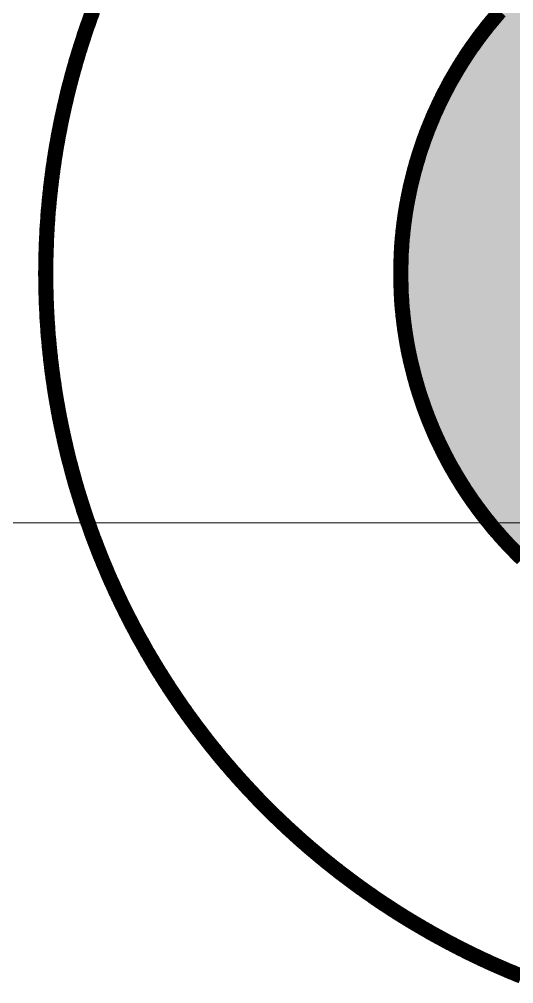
# Model space of a CAD drawing. Header units: millimetres. Extents: x 37412591 to 74834139, y 4258245 to 8527567.
# Drawn here: x 37413539.11 to 37413544.99, y 4261494.51 to 4261506 of the extents above; entities that cross this region are included whole.
import ezdxf

# ---------------------------------------------------------------- set-up
doc = ezdxf.new("R2010")
doc.units = ezdxf.units.MM
doc.layers.add('TREE_LAYER', color=7, linetype='Continuous')

# ---------------------------------------------------------------- blocks, each defined once
blk = doc.blocks.new('SUB_BLK_19')
at = {"color": 0, "const_width": 0.01}
for points in [[(-0.4673, 0.1716), (-0.4677, 0.1704), (-0.4681, 0.1692), (-0.4686, 0.1681), (-0.469, 0.1669), (-0.4694, 0.1657), (-0.4698, 0.1645), (-0.4702, 0.1633), (-0.4707, 0.1622), (-0.4711, 0.161), (-0.4715, 0.1598), (-0.4719, 0.1586), (-0.4723, 0.1574), (-0.4727, 0.1563), (-0.4731, 0.1551), (-0.4734, 0.1539), (-0.4738, 0.1527), (-0.4742, 0.1515), (-0.4746, 0.1503), (-0.475, 0.1491), (-0.4754, 0.1479), (-0.4757, 0.1467), (-0.4761, 0.1456), (-0.4765, 0.1444), (-0.4768, 0.1432), (-0.4772, 0.142), (-0.4775, 0.1408), (-0.4779, 0.1396), (-0.4783, 0.1384), (-0.4786, 0.1372), (-0.4789, 0.136), (-0.4793, 0.1348), (-0.4796, 0.1336), (-0.48, 0.1324), (-0.4803, 0.1312), (-0.4806, 0.13), (-0.481, 0.1288), (-0.4813, 0.1275), (-0.4816, 0.1263), (-0.4819, 0.1251), (-0.4822, 0.1239), (-0.4826, 0.1227), (-0.4829, 0.1215), (-0.4832, 0.1203), (-0.4835, 0.1191), (-0.4838, 0.1179), (-0.4841, 0.1167), (-0.4844, 0.1154), (-0.4847, 0.1142), (-0.4849, 0.113), (-0.4852, 0.1118), (-0.4855, 0.1106), (-0.4858, 0.1094), (-0.4861, 0.1081), (-0.4863, 0.1069), (-0.4866, 0.1057), (-0.4869, 0.1045), (-0.4871, 0.1033), (-0.4874, 0.102), (-0.4877, 0.1008), (-0.4879, 0.0996), (-0.4882, 0.0984), (-0.4884, 0.0972), (-0.4887, 0.0959), (-0.4889, 0.0947), (-0.4891, 0.0935), (-0.4894, 0.0923), (-0.4896, 0.091), (-0.4899, 0.0898), (-0.4901, 0.0886), (-0.4903, 0.0873), (-0.4905, 0.0861), (-0.4907, 0.0849), (-0.491, 0.0837), (-0.4912, 0.0824), (-0.4914, 0.0812), (-0.4916, 0.08), (-0.4918, 0.0787), (-0.492, 0.0775), (-0.4922, 0.0763), (-0.4924, 0.075), (-0.4926, 0.0738), (-0.4928, 0.0726), (-0.4929, 0.0713), (-0.4931, 0.0701), (-0.4933, 0.0689), (-0.4935, 0.0676), (-0.4937, 0.0664), (-0.4938, 0.0651), (-0.494, 0.0639), (-0.4941, 0.0627), (-0.4943, 0.0614), (-0.4945, 0.0602), (-0.4946, 0.059), (-0.4948, 0.0577), (-0.4949, 0.0565), (-0.4951, 0.0552), (-0.4952, 0.054), (-0.4953, 0.0527), (-0.4955, 0.0515), (-0.4956, 0.0503), (-0.4957, 0.049), (-0.4959, 0.0478), (-0.496, 0.0465), (-0.4961, 0.0453), (-0.4962, 0.0441), (-0.4963, 0.0428), (-0.4964, 0.0416), (-0.4966, 0.0403), (-0.4967, 0.0391), (-0.4968, 0.0378), (-0.4969, 0.0366), (-0.497, 0.0353), (-0.497, 0.0341), (-0.4971, 0.0328), (-0.4972, 0.0316), (-0.4973, 0.0304), (-0.4974, 0.0291), (-0.4975, 0.0279), (-0.4975, 0.0266), (-0.4976, 0.0254), (-0.4977, 0.0241), (-0.4977, 0.0229), (-0.4978, 0.0216), (-0.4979, 0.0204), (-0.4979, 0.0191), (-0.498, 0.0179), (-0.498, 0.0166), (-0.498, 0.0154), (-0.4981, 0.0141), (-0.4981, 0.0129), (-0.4982, 0.0116), (-0.4982, 0.0104), (-0.4982, 0.0091), (-0.4983, 0.0079), (-0.4983, 0.0066), (-0.4983, 0.0054), (-0.4983, 0.0041), (-0.4983, 0.0029), (-0.4983, 0.0017), (-0.4983, 0.0004), (-0.4984, -0.0007), (-0.4984, -0.002), (-0.4984, -0.0032), (-0.4983, -0.0045), (-0.4983, -0.0057), (-0.4983, -0.007), (-0.4983, -0.0082), (-0.4983, -0.0095), (-0.4983, -0.0107), (-0.4983, -0.012), (-0.4982, -0.0132), (-0.4982, -0.0145), (-0.4982, -0.0157), (-0.4981, -0.017), (-0.4981, -0.0182), (-0.4981, -0.0195), (-0.498, -0.0207), (-0.498, -0.022), (-0.4979, -0.0232), (-0.4979, -0.0245), (-0.4978, -0.0257), (-0.4977, -0.027), (-0.4977, -0.0282), (-0.4976, -0.0295), (-0.4975, -0.0307), (-0.4975, -0.032), (-0.4974, -0.0332), (-0.4973, -0.0344), (-0.4972, -0.0357), (-0.4971, -0.0369), (-0.497, -0.0382), (-0.497, -0.0394), (-0.4969, -0.0407), (-0.4968, -0.0419), (-0.4967, -0.0432), (-0.4966, -0.0444), (-0.4964, -0.0457), (-0.4963, -0.0469), (-0.4962, -0.0481), (-0.4961, -0.0494), (-0.496, -0.0506), (-0.4959, -0.0519), (-0.4957, -0.0531), (-0.4956, -0.0544), (-0.4955, -0.0556), (-0.4953, -0.0568), (-0.4952, -0.0581), (-0.4951, -0.0593), (-0.4949, -0.0606), (-0.4948, -0.0618), (-0.4946, -0.063), (-0.4945, -0.0643), (-0.4943, -0.0655), (-0.4942, -0.0668), (-0.494, -0.068), (-0.4938, -0.0692), (-0.4937, -0.0705), (-0.4935, -0.0717), (-0.4933, -0.0729), (-0.4931, -0.0742), (-0.4929, -0.0754), (-0.4928, -0.0767), (-0.4926, -0.0779), (-0.4924, -0.0791), (-0.4922, -0.0804), (-0.492, -0.0816), (-0.4918, -0.0828), (-0.4916, -0.0841), (-0.4914, -0.0853), (-0.4912, -0.0865), (-0.491, -0.0877), (-0.4907, -0.089), (-0.4905, -0.0902), (-0.4903, -0.0914), (-0.4901, -0.0927), (-0.4899, -0.0939), (-0.4896, -0.0951), (-0.4894, -0.0963), (-0.4892, -0.0976), (-0.4889, -0.0988), (-0.4887, -0.1), (-0.4884, -0.1012), (-0.4882, -0.1025), (-0.4879, -0.1037), (-0.4877, -0.1049), (-0.4874, -0.1061), (-0.4871, -0.1074), (-0.4869, -0.1086), (-0.4866, -0.1098), (-0.4863, -0.111), (-0.4861, -0.1122), (-0.4858, -0.1135), (-0.4855, -0.1147), (-0.4852, -0.1159), (-0.485, -0.1171), (-0.4847, -0.1183), (-0.4844, -0.1195), (-0.4841, -0.1208), (-0.4838, -0.122), (-0.4835, -0.1232), (-0.4832, -0.1244), (-0.4829, -0.1256), (-0.4826, -0.1268), (-0.4822, -0.128), (-0.4819, -0.1292), (-0.4816, -0.1304), (-0.4813, -0.1316), (-0.481, -0.1328), (-0.4806, -0.1341), (-0.4803, -0.1353), (-0.48, -0.1365), (-0.4796, -0.1377), (-0.4793, -0.1389), (-0.479, -0.1401), (-0.4786, -0.1413), (-0.4783, -0.1425), (-0.4779, -0.1437), (-0.4776, -0.1449), (-0.4772, -0.1461), (-0.4768, -0.1473), (-0.4765, -0.1484), (-0.4761, -0.1496), (-0.4757, -0.1508), (-0.4754, -0.152), (-0.475, -0.1532), (-0.4746, -0.1544), (-0.4742, -0.1556), (-0.4738, -0.1568), (-0.4735, -0.158), (-0.4731, -0.1592), (-0.4727, -0.1603), (-0.4723, -0.1615), (-0.4719, -0.1627), (-0.4715, -0.1639), (-0.4711, -0.1651), (-0.4707, -0.1663), (-0.4702, -0.1674), (-0.4698, -0.1686), (-0.4694, -0.1698), (-0.469, -0.171), (-0.4686, -0.1721), (-0.4682, -0.1733), (-0.4677, -0.1745), (-0.4673, -0.1757), (-0.4669, -0.1768), (-0.4664, -0.178), (-0.466, -0.1792), (-0.4655, -0.1803), (-0.4651, -0.1815), (-0.4646, -0.1827), (-0.4642, -0.1838), (-0.4637, -0.185), (-0.4633, -0.1862), (-0.4628, -0.1873), (-0.4624, -0.1885), (-0.4619, -0.1896), (-0.4614, -0.1908), (-0.4609, -0.192), (-0.4605, -0.1931), (-0.46, -0.1943), (-0.4595, -0.1954), (-0.459, -0.1966), (-0.4585, -0.1977), (-0.458, -0.1989), (-0.4576, -0.2), (-0.4571, -0.2012), (-0.4566, -0.2023), (-0.4561, -0.2034), (-0.4556, -0.2046), (-0.4551, -0.2057), (-0.4545, -0.2069), (-0.454, -0.208), (-0.4535, -0.2092), (-0.453, -0.2103), (-0.4525, -0.2114), (-0.452, -0.2126), (-0.4514, -0.2137), (-0.4509, -0.2148), (-0.4504, -0.216), (-0.4498, -0.2171), (-0.4493, -0.2182), (-0.4488, -0.2193), (-0.4482, -0.2205), (-0.4477, -0.2216), (-0.4471, -0.2227), (-0.4466, -0.2238), (-0.446, -0.2249), (-0.4455, -0.2261), (-0.4449, -0.2272), (-0.4443, -0.2283), (-0.4438, -0.2294), (-0.4432, -0.2305), (-0.4426, -0.2316), (-0.4421, -0.2327), (-0.4415, -0.2338), (-0.4409, -0.235), (-0.4403, -0.2361), (-0.4397, -0.2372), (-0.4391, -0.2383), (-0.4385, -0.2394), (-0.438, -0.2405), (-0.4374, -0.2416), (-0.4368, -0.2427), (-0.4362, -0.2437), (-0.4356, -0.2448), (-0.4349, -0.2459), (-0.4343, -0.247), (-0.4337, -0.2481), (-0.4331, -0.2492), (-0.4325, -0.2503), (-0.4319, -0.2514), (-0.4313, -0.2525), (-0.4306, -0.2535), (-0.43, -0.2546), (-0.4294, -0.2557), (-0.4287, -0.2568), (-0.4281, -0.2578), (-0.4275, -0.2589), (-0.4268, -0.26), (-0.4262, -0.2611), (-0.4255, -0.2621), (-0.4249, -0.2632), (-0.4242, -0.2643), (-0.4236, -0.2653), (-0.4229, -0.2664), (-0.4222, -0.2674), (-0.4216, -0.2685), (-0.4209, -0.2696), (-0.4202, -0.2706), (-0.4196, -0.2717), (-0.4189, -0.2727), (-0.4182, -0.2738), (-0.4175, -0.2748), (-0.4169, -0.2759), (-0.4162, -0.2769), (-0.4155, -0.2779), (-0.4148, -0.279), (-0.4141, -0.28), (-0.4134, -0.2811), (-0.4127, -0.2821), (-0.412, -0.2831), (-0.4113, -0.2842), (-0.4106, -0.2852), (-0.4099, -0.2862), (-0.4092, -0.2873), (-0.4085, -0.2883), (-0.4078, -0.2893), (-0.4071, -0.2903), (-0.4063, -0.2913), (-0.4056, -0.2924), (-0.4049, -0.2934), (-0.4042, -0.2944), (-0.4034, -0.2954), (-0.4027, -0.2964), (-0.402, -0.2974), (-0.4012, -0.2984), (-0.4005, -0.2994), (-0.3997, -0.3005), (-0.399, -0.3015), (-0.3982, -0.3025), (-0.3975, -0.3035), (-0.3967, -0.3044), (-0.396, -0.3054), (-0.3952, -0.3064), (-0.3945, -0.3074), (-0.3937, -0.3084), (-0.3929, -0.3094), (-0.3922, -0.3104), (-0.3914, -0.3114), (-0.3906, -0.3124), (-0.3899, -0.3133), (-0.3891, -0.3143), (-0.3883, -0.3153), (-0.3875, -0.3163), (-0.3867, -0.3172), (-0.3859, -0.3182), (-0.3852, -0.3192), (-0.3844, -0.3201), (-0.3836, -0.3211), (-0.3828, -0.3221), (-0.382, -0.323), (-0.3812, -0.324), (-0.3804, -0.3249), (-0.3796, -0.3259), (-0.3788, -0.3268), (-0.3779, -0.3278), (-0.3771, -0.3287), (-0.3763, -0.3297), (-0.3755, -0.3306), (-0.3747, -0.3316), (-0.3739, -0.3325), (-0.373, -0.3334), (-0.3722, -0.3344), (-0.3714, -0.3353), (-0.3705, -0.3362), (-0.3697, -0.3372), (-0.3689, -0.3381), (-0.368, -0.339), (-0.3672, -0.3399), (-0.3663, -0.3409), (-0.3655, -0.3418), (-0.3646, -0.3427), (-0.3638, -0.3436), (-0.3629, -0.3445), (-0.3621, -0.3454), (-0.3612, -0.3463), (-0.3604, -0.3473), (-0.3595, -0.3482), (-0.3586, -0.3491), (-0.3578, -0.35), (-0.3569, -0.3509), (-0.356, -0.3518), (-0.3552, -0.3526), (-0.3543, -0.3535), (-0.3534, -0.3544), (-0.3525, -0.3553), (-0.3517, -0.3562), (-0.3508, -0.3571), (-0.3499, -0.358), (-0.349, -0.3588), (-0.3481, -0.3597), (-0.3472, -0.3606), (-0.3463, -0.3615), (-0.3454, -0.3623), (-0.3445, -0.3632), (-0.3436, -0.3641), (-0.3427, -0.3649), (-0.3418, -0.3658), (-0.3409, -0.3666), (-0.34, -0.3675), (-0.3391, -0.3683), (-0.3382, -0.3692), (-0.3372, -0.37), (-0.3363, -0.3709), (-0.3354, -0.3717), (-0.3345, -0.3726), (-0.3336, -0.3734), (-0.3326, -0.3742), (-0.3317, -0.3751), (-0.3308, -0.3759), (-0.3298, -0.3767), (-0.3289, -0.3776), (-0.328, -0.3784), (-0.327, -0.3792), (-0.3261, -0.38), (-0.3251, -0.3809), (-0.3242, -0.3817), (-0.3232, -0.3825), (-0.3223, -0.3833), (-0.3213, -0.3841), (-0.3204, -0.3849), (-0.3194, -0.3857), (-0.3185, -0.3865), (-0.3175, -0.3873), (-0.3166, -0.3881), (-0.3156, -0.3889), (-0.3146, -0.3897), (-0.3137, -0.3905), (-0.3127, -0.3913), (-0.3117, -0.3921), (-0.3107, -0.3928), (-0.3098, -0.3936), (-0.3088, -0.3944), (-0.3078, -0.3952), (-0.3068, -0.396), (-0.3058, -0.3967), (-0.3049, -0.3975), (-0.3039, -0.3983), (-0.3029, -0.399), (-0.3019, -0.3998), (-0.3009, -0.4005), (-0.2999, -0.4013), (-0.2989, -0.402), (-0.2979, -0.4028), (-0.2969, -0.4035), (-0.2959, -0.4043), (-0.2949, -0.405), (-0.2939, -0.4058), (-0.2929, -0.4065), (-0.2919, -0.4072), (-0.2909, -0.408), (-0.2899, -0.4087), (-0.2888, -0.4094), (-0.2878, -0.4102), (-0.2868, -0.4109), (-0.2858, -0.4116), (-0.2848, -0.4123), (-0.2837, -0.413), (-0.2827, -0.4137), (-0.2817, -0.4145), (-0.2807, -0.4152), (-0.2796, -0.4159), (-0.2786, -0.4166), (-0.2776, -0.4173), (-0.2765, -0.418), (-0.2755, -0.4187), (-0.2744, -0.4194), (-0.2734, -0.42), (-0.2724, -0.4207), (-0.2713, -0.4214), (-0.2703, -0.4221), (-0.2692, -0.4228), (-0.2682, -0.4235), (-0.2671, -0.4241), (-0.2661, -0.4248), (-0.265, -0.4255), (-0.264, -0.4261), (-0.2629, -0.4268), (-0.2618, -0.4275), (-0.2608, -0.4281), (-0.2597, -0.4288), (-0.2586, -0.4294), (-0.2576, -0.4301), (-0.2565, -0.4307), (-0.2554, -0.4314), (-0.2544, -0.432), (-0.2533, -0.4326), (-0.2522, -0.4333), (-0.2511, -0.4339), (-0.2501, -0.4345), (-0.249, -0.4352), (-0.2479, -0.4358), (-0.2468, -0.4364), (-0.2457, -0.437), (-0.2447, -0.4377), (-0.2436, -0.4383), (-0.2425, -0.4389), (-0.2414, -0.4395), (-0.2403, -0.4401), (-0.2392, -0.4407), (-0.2381, -0.4413), (-0.237, -0.4419), (-0.2359, -0.4425), (-0.2348, -0.4431), (-0.2337, -0.4437), (-0.2326, -0.4443), (-0.2315, -0.4449), (-0.2304, -0.4454), (-0.2293, -0.446), (-0.2282, -0.4466), (-0.2271, -0.4472), (-0.226, -0.4477), (-0.2249, -0.4483), (-0.2238, -0.4489), (-0.2226, -0.4494), (-0.2215, -0.45), (-0.2204, -0.4506), (-0.2193, -0.4511), (-0.2182, -0.4517), (-0.217, -0.4522), (-0.2159, -0.4528), (-0.2148, -0.4533), (-0.2137, -0.4538), (-0.2125, -0.4544), (-0.2114, -0.4549), (-0.2103, -0.4555), (-0.2091, -0.456), (-0.208, -0.4565), (-0.2069, -0.457), (-0.2057, -0.4576), (-0.2046, -0.4581), (-0.2035, -0.4586), (-0.2023, -0.4591), (-0.2012, -0.4596), (-0.2001, -0.4601), (-0.1989, -0.4606), (-0.1978, -0.4611), (-0.1966, -0.4616), (-0.1955, -0.4621), (-0.1943, -0.4626), (-0.1932, -0.4631), (-0.192, -0.4636), (-0.1909, -0.4641), (-0.1897, -0.4645), (-0.1886, -0.465), (-0.1874, -0.4655), (-0.1863, -0.466), (-0.1851, -0.4664), (-0.1839, -0.4669)], [(-0.1981, 0.1714), (-0.1989, 0.1705), (-0.1997, 0.1695), (-0.2005, 0.1686), (-0.2013, 0.1676), (-0.2021, 0.1667), (-0.2029, 0.1657), (-0.2037, 0.1648), (-0.2045, 0.1638), (-0.2053, 0.1628), (-0.2061, 0.1619), (-0.2069, 0.1609), (-0.2076, 0.1599), (-0.2084, 0.1589), (-0.2092, 0.1579), (-0.2099, 0.157), (-0.2107, 0.156), (-0.2114, 0.155), (-0.2122, 0.154), (-0.2129, 0.153), (-0.2137, 0.1519), (-0.2144, 0.1509), (-0.2151, 0.1499), (-0.2158, 0.1489), (-0.2166, 0.1479), (-0.2173, 0.1469), (-0.218, 0.1458), (-0.2187, 0.1448), (-0.2194, 0.1438), (-0.2201, 0.1427), (-0.2208, 0.1417), (-0.2214, 0.1406), (-0.2221, 0.1396), (-0.2228, 0.1385), (-0.2235, 0.1375), (-0.2241, 0.1364), (-0.2248, 0.1354), (-0.2254, 0.1343), (-0.2261, 0.1332), (-0.2267, 0.1322), (-0.2273, 0.1311), (-0.228, 0.13), (-0.2286, 0.1289), (-0.2292, 0.1279), (-0.2298, 0.1268), (-0.2305, 0.1257), (-0.2311, 0.1246), (-0.2317, 0.1235), (-0.2323, 0.1224), (-0.2328, 0.1213), (-0.2334, 0.1202), (-0.234, 0.1191), (-0.2346, 0.118), (-0.2352, 0.1169), (-0.2357, 0.1158), (-0.2363, 0.1147), (-0.2368, 0.1135), (-0.2374, 0.1124), (-0.2379, 0.1113), (-0.2385, 0.1102), (-0.239, 0.109), (-0.2395, 0.1079), (-0.24, 0.1068), (-0.2405, 0.1056), (-0.2411, 0.1045), (-0.2416, 0.1034), (-0.2421, 0.1022), (-0.2426, 0.1011), (-0.243, 0.0999), (-0.2435, 0.0988), (-0.244, 0.0976), (-0.2445, 0.0965), (-0.2449, 0.0953), (-0.2454, 0.0942), (-0.2459, 0.093), (-0.2463, 0.0918), (-0.2468, 0.0907), (-0.2472, 0.0895), (-0.2476, 0.0883), (-0.2481, 0.0872), (-0.2485, 0.086), (-0.2489, 0.0848), (-0.2493, 0.0836), (-0.2497, 0.0824), (-0.2501, 0.0813), (-0.2505, 0.0801), (-0.2509, 0.0789), (-0.2513, 0.0777), (-0.2517, 0.0765), (-0.252, 0.0753), (-0.2524, 0.0741), (-0.2527, 0.0729), (-0.2531, 0.0717), (-0.2535, 0.0705), (-0.2538, 0.0693), (-0.2541, 0.0681), (-0.2545, 0.0669), (-0.2548, 0.0657), (-0.2551, 0.0645), (-0.2554, 0.0633), (-0.2557, 0.0621), (-0.256, 0.0609), (-0.2563, 0.0597), (-0.2566, 0.0585), (-0.2569, 0.0573), (-0.2572, 0.0561), (-0.2575, 0.0548), (-0.2577, 0.0536), (-0.258, 0.0524), (-0.2582, 0.0512), (-0.2585, 0.05), (-0.2587, 0.0487), (-0.259, 0.0475), (-0.2592, 0.0463), (-0.2594, 0.0451), (-0.2597, 0.0438), (-0.2599, 0.0426), (-0.2601, 0.0414), (-0.2603, 0.0401), (-0.2605, 0.0389), (-0.2607, 0.0377), (-0.2609, 0.0364), (-0.2611, 0.0352), (-0.2612, 0.034), (-0.2614, 0.0327), (-0.2616, 0.0315), (-0.2617, 0.0303), (-0.2619, 0.029), (-0.262, 0.0278), (-0.2622, 0.0265), (-0.2623, 0.0253), (-0.2624, 0.0241), (-0.2625, 0.0228), (-0.2627, 0.0216), (-0.2628, 0.0203), (-0.2629, 0.0191), (-0.263, 0.0179), (-0.2631, 0.0166), (-0.2631, 0.0154), (-0.2632, 0.0141), (-0.2633, 0.0129), (-0.2634, 0.0116), (-0.2634, 0.0104), (-0.2635, 0.0091), (-0.2635, 0.0079), (-0.2636, 0.0066), (-0.2636, 0.0054), (-0.2636, 0.0042), (-0.2637, 0.0029), (-0.2637, 0.0017), (-0.2637, 0.0004), (-0.2637, -0.0007), (-0.2637, -0.002), (-0.2637, -0.0032), (-0.2637, -0.0045), (-0.2637, -0.0057), (-0.2637, -0.007), (-0.2636, -0.0082), (-0.2636, -0.0095), (-0.2636, -0.0107), (-0.2635, -0.012), (-0.2635, -0.0132), (-0.2634, -0.0145), (-0.2634, -0.0157), (-0.2633, -0.0169), (-0.2632, -0.0182), (-0.2631, -0.0194), (-0.2631, -0.0207), (-0.263, -0.0219), (-0.2629, -0.0232), (-0.2628, -0.0244), (-0.2627, -0.0257), (-0.2625, -0.0269), (-0.2624, -0.0281), (-0.2623, -0.0294), (-0.2622, -0.0306), (-0.262, -0.0319), (-0.2619, -0.0331), (-0.2617, -0.0343), (-0.2616, -0.0356), (-0.2614, -0.0368), (-0.2612, -0.038), (-0.2611, -0.0393), (-0.2609, -0.0405), (-0.2607, -0.0417), (-0.2605, -0.043), (-0.2603, -0.0442), (-0.2601, -0.0454), (-0.2599, -0.0467), (-0.2597, -0.0479), (-0.2595, -0.0491), (-0.2592, -0.0504), (-0.259, -0.0516), (-0.2588, -0.0528), (-0.2585, -0.054), (-0.2583, -0.0553), (-0.258, -0.0565), (-0.2577, -0.0577), (-0.2575, -0.0589), (-0.2572, -0.0601), (-0.2569, -0.0613), (-0.2566, -0.0626), (-0.2563, -0.0638), (-0.256, -0.065), (-0.2557, -0.0662), (-0.2554, -0.0674), (-0.2551, -0.0686), (-0.2548, -0.0698), (-0.2545, -0.071), (-0.2541, -0.0722), (-0.2538, -0.0734), (-0.2535, -0.0746), (-0.2531, -0.0758), (-0.2528, -0.077), (-0.2524, -0.0782), (-0.252, -0.0794), (-0.2517, -0.0806), (-0.2513, -0.0818), (-0.2509, -0.083), (-0.2505, -0.0842), (-0.2501, -0.0853), (-0.2497, -0.0865), (-0.2493, -0.0877), (-0.2489, -0.0889), (-0.2485, -0.0901), (-0.2481, -0.0912), (-0.2476, -0.0924), (-0.2472, -0.0936), (-0.2468, -0.0947), (-0.2463, -0.0959), (-0.2459, -0.0971), (-0.2454, -0.0982), (-0.245, -0.0994), (-0.2445, -0.1005), (-0.244, -0.1017), (-0.2435, -0.1029), (-0.2431, -0.104), (-0.2426, -0.1051), (-0.2421, -0.1063), (-0.2416, -0.1074), (-0.2411, -0.1086), (-0.2406, -0.1097), (-0.2401, -0.1109), (-0.2395, -0.112), (-0.239, -0.1131), (-0.2385, -0.1142), (-0.2379, -0.1154), (-0.2374, -0.1165), (-0.2368, -0.1176), (-0.2363, -0.1187), (-0.2357, -0.1198), (-0.2352, -0.121), (-0.2346, -0.1221), (-0.234, -0.1232), (-0.2334, -0.1243), (-0.2329, -0.1254), (-0.2323, -0.1265), (-0.2317, -0.1276), (-0.2311, -0.1287), (-0.2305, -0.1298), (-0.2299, -0.1309), (-0.2292, -0.1319), (-0.2286, -0.133), (-0.228, -0.1341), (-0.2274, -0.1352), (-0.2267, -0.1362), (-0.2261, -0.1373), (-0.2254, -0.1384), (-0.2248, -0.1394), (-0.2241, -0.1405), (-0.2235, -0.1416), (-0.2228, -0.1426), (-0.2221, -0.1437), (-0.2215, -0.1447), (-0.2208, -0.1458), (-0.2201, -0.1468), (-0.2194, -0.1478), (-0.2187, -0.1489), (-0.218, -0.1499), (-0.2173, -0.1509), (-0.2166, -0.152), (-0.2159, -0.153), (-0.2151, -0.154), (-0.2144, -0.155), (-0.2137, -0.156), (-0.213, -0.157), (-0.2122, -0.158), (-0.2115, -0.159), (-0.2107, -0.16), (-0.21, -0.161), (-0.2092, -0.162), (-0.2084, -0.163), (-0.2077, -0.164), (-0.2069, -0.165), (-0.2061, -0.1659), (-0.2053, -0.1669), (-0.2045, -0.1679), (-0.2038, -0.1688), (-0.203, -0.1698), (-0.2022, -0.1708), (-0.2014, -0.1717), (-0.2005, -0.1727), (-0.1997, -0.1736), (-0.1989, -0.1745), (-0.1981, -0.1755), (-0.1973, -0.1764), (-0.1964, -0.1773), (-0.1956, -0.1783), (-0.1947, -0.1792), (-0.1939, -0.1801), (-0.1931, -0.181), (-0.1922, -0.1819), (-0.1913, -0.1828), (-0.1905, -0.1837), (-0.1896, -0.1846), (-0.1887, -0.1855), (-0.1879, -0.1864), (-0.187, -0.1873), (-0.1861, -0.1882), (-0.1852, -0.1891), (-0.1843, -0.1899), (-0.1834, -0.1908)]]:
    blk.add_lwpolyline(points, dxfattribs=at)
at = {"color": 0}
for points in [[(-0.1895, -0.1847), (-0.1989, 0.1704), (0.1409, 0.2177)], [(-0.186, -0.1882), (-0.1895, -0.1847), (0.1409, 0.2177)], [(-0.203, 0.1657), (-0.2022, 0.1666), (-0.1938, -0.1802)], [(-0.2022, 0.1666), (-0.2014, 0.1676), (-0.1921, -0.182)], [(-0.2022, 0.1666), (-0.1938, -0.1802), (-0.1938, -0.1802)], [(-0.1938, -0.1802), (-0.2022, 0.1666), (-0.1921, -0.182)], [(-0.2014, 0.1676), (-0.2006, 0.1685), (-0.1921, -0.182)], [(-0.2006, 0.1685), (-0.1998, 0.1695), (-0.1895, -0.1847)], [(-0.2006, 0.1685), (-0.1921, -0.182), (-0.1921, -0.182)], [(-0.1921, -0.182), (-0.2006, 0.1685), (-0.1895, -0.1847)], [(-0.1998, 0.1695), (-0.1989, 0.1704), (-0.1895, -0.1847)], [(-0.1989, 0.1704), (-0.1895, -0.1847), (-0.1895, -0.1847)], [(-0.2085, 0.1588), (-0.2077, 0.1598), (-0.1988, -0.1746)], [(-0.2077, 0.1598), (-0.2069, 0.1608), (-0.1988, -0.1746)], [(-0.2069, 0.1608), (-0.2062, 0.1618), (-0.1955, -0.1783)], [(-0.2069, 0.1608), (-0.1988, -0.1746), (-0.1988, -0.1746)], [(-0.1988, -0.1746), (-0.2069, 0.1608), (-0.1955, -0.1783)], [(-0.2062, 0.1618), (-0.2054, 0.1628), (-0.1955, -0.1783)], [(-0.2054, 0.1628), (-0.2046, 0.1637), (-0.1955, -0.1783)], [(-0.2046, 0.1637), (-0.2038, 0.1647), (-0.1938, -0.1802)], [(-0.2046, 0.1637), (-0.1955, -0.1783), (-0.1955, -0.1783)], [(-0.1955, -0.1783), (-0.2046, 0.1637), (-0.1938, -0.1802)], [(-0.2038, 0.1647), (-0.203, 0.1657), (-0.1938, -0.1802)], [(-0.213, 0.1529), (-0.2122, 0.1539), (-0.2068, -0.165)], [(-0.2122, 0.1539), (-0.2115, 0.1549), (-0.2021, -0.1708)], [(-0.2122, 0.1539), (-0.2068, -0.165), (-0.2068, -0.165)], [(-0.2068, -0.165), (-0.2122, 0.1539), (-0.2021, -0.1708)], [(-0.2115, 0.1549), (-0.2107, 0.1559), (-0.2021, -0.1708)], [(-0.2107, 0.1559), (-0.21, 0.1569), (-0.2005, -0.1727)], [(-0.2107, 0.1559), (-0.2021, -0.1708), (-0.2021, -0.1708)], [(-0.2021, -0.1708), (-0.2107, 0.1559), (-0.2005, -0.1727)], [(-0.21, 0.1569), (-0.2092, 0.1579), (-0.2005, -0.1727)], [(-0.2092, 0.1579), (-0.2085, 0.1588), (-0.1988, -0.1746)], [(-0.2092, 0.1579), (-0.2005, -0.1727), (-0.2005, -0.1727)], [(-0.2005, -0.1727), (-0.2092, 0.1579), (-0.1988, -0.1746)], [(-0.218, 0.1458), (-0.2187, 0.1447), (-0.2152, 0.1498)], [(-0.2187, 0.1447), (-0.2152, 0.1498), (-0.2152, 0.1498)], [(-0.2187, 0.1447), (-0.2152, 0.1498), (-0.2114, -0.1591)], [(-0.2173, 0.1468), (-0.218, 0.1458), (-0.2152, 0.1498)], [(-0.2166, 0.1478), (-0.2173, 0.1468), (-0.2152, 0.1498)], [(-0.2159, 0.1488), (-0.2166, 0.1478), (-0.2152, 0.1498)], [(-0.2152, 0.1498), (-0.2145, 0.1509), (-0.2091, -0.1621)], [(-0.2152, 0.1498), (-0.2114, -0.1591), (-0.2114, -0.1591)], [(-0.2114, -0.1591), (-0.2152, 0.1498), (-0.2091, -0.1621)], [(-0.2145, 0.1509), (-0.2137, 0.1519), (-0.2091, -0.1621)], [(-0.2137, 0.1519), (-0.213, 0.1529), (-0.2068, -0.165)], [(-0.2137, 0.1519), (-0.2091, -0.1621), (-0.2091, -0.1621)], [(-0.2091, -0.1621), (-0.2137, 0.1519), (-0.2068, -0.165)], [(-0.2222, 0.1395), (-0.2228, 0.1385), (-0.2201, 0.1426)], [(-0.2228, 0.1385), (-0.2201, 0.1426), (-0.2201, 0.1426)], [(-0.2228, 0.1385), (-0.2201, 0.1426), (-0.2193, -0.1479)], [(-0.2215, 0.1406), (-0.2222, 0.1395), (-0.2201, 0.1426)], [(-0.2208, 0.1416), (-0.2215, 0.1406), (-0.2201, 0.1426)], [(-0.2201, 0.1426), (-0.2194, 0.1437), (-0.2136, -0.1561)], [(-0.2201, 0.1426), (-0.2193, -0.1479), (-0.2193, -0.1479)], [(-0.2193, -0.1479), (-0.2201, 0.1426), (-0.2136, -0.1561)], [(-0.2194, 0.1437), (-0.2187, 0.1447), (-0.2136, -0.1561)], [(-0.2187, 0.1447), (-0.2136, -0.1561), (-0.2136, -0.1561)], [(-0.2136, -0.1561), (-0.2187, 0.1447), (-0.2114, -0.1591)], [(-0.2261, 0.1332), (-0.2255, 0.1342), (-0.2234, -0.1416)], [(-0.2255, 0.1342), (-0.2248, 0.1353), (-0.2234, -0.1416)], [(-0.2248, 0.1353), (-0.2242, 0.1363), (-0.2207, -0.1458)], [(-0.2248, 0.1353), (-0.2234, -0.1416), (-0.2234, -0.1416)], [(-0.2234, -0.1416), (-0.2248, 0.1353), (-0.2207, -0.1458)], [(-0.2242, 0.1363), (-0.2235, 0.1374), (-0.2207, -0.1458)], [(-0.2235, 0.1374), (-0.2228, 0.1385), (-0.2193, -0.1479)], [(-0.2235, 0.1374), (-0.2207, -0.1458), (-0.2207, -0.1458)], [(-0.2207, -0.1458), (-0.2235, 0.1374), (-0.2193, -0.1479)], [(-0.2299, 0.1267), (-0.2293, 0.1278), (-0.2279, -0.1342)], [(-0.2293, 0.1278), (-0.2287, 0.1289), (-0.226, -0.1374)], [(-0.2293, 0.1278), (-0.2279, -0.1342), (-0.2279, -0.1342)], [(-0.2279, -0.1342), (-0.2293, 0.1278), (-0.226, -0.1374)], [(-0.2287, 0.1289), (-0.228, 0.1299), (-0.226, -0.1374)], [(-0.228, 0.1299), (-0.2274, 0.131), (-0.2247, -0.1395)], [(-0.228, 0.1299), (-0.226, -0.1374), (-0.226, -0.1374)], [(-0.226, -0.1374), (-0.228, 0.1299), (-0.2247, -0.1395)], [(-0.2274, 0.131), (-0.2268, 0.1321), (-0.2247, -0.1395)], [(-0.2268, 0.1321), (-0.2261, 0.1332), (-0.2247, -0.1395)], [(-0.2261, 0.1332), (-0.2247, -0.1395), (-0.2247, -0.1395)], [(-0.2247, -0.1395), (-0.2261, 0.1332), (-0.2234, -0.1416)], [(-0.2341, 0.119), (-0.2346, 0.1179), (-0.2323, 0.1223)], [(-0.2346, 0.1179), (-0.2323, 0.1223), (-0.2323, 0.1223)], [(-0.2346, 0.1179), (-0.2323, 0.1223), (-0.2298, -0.1309)], [(-0.2335, 0.1201), (-0.2341, 0.119), (-0.2323, 0.1223)], [(-0.2329, 0.1212), (-0.2335, 0.1201), (-0.2323, 0.1223)], [(-0.2323, 0.1223), (-0.2317, 0.1234), (-0.2298, -0.1309)], [(-0.2317, 0.1234), (-0.2311, 0.1245), (-0.2298, -0.1309)], [(-0.2311, 0.1245), (-0.2305, 0.1256), (-0.2279, -0.1342)], [(-0.2311, 0.1245), (-0.2298, -0.1309), (-0.2298, -0.1309)], [(-0.2298, -0.1309), (-0.2311, 0.1245), (-0.2279, -0.1342)], [(-0.2305, 0.1256), (-0.2299, 0.1267), (-0.2279, -0.1342)], [(-0.2363, 0.1146), (-0.2358, 0.1157), (-0.231, -0.1288)], [(-0.2358, 0.1157), (-0.2352, 0.1168), (-0.231, -0.1288)], [(-0.2352, 0.1168), (-0.2346, 0.1179), (-0.231, -0.1288)], [(-0.2346, 0.1179), (-0.231, -0.1288), (-0.231, -0.1288)], [(-0.231, -0.1288), (-0.2346, 0.1179), (-0.2298, -0.1309)], [(-0.2396, 0.1078), (-0.239, 0.109), (-0.2411, 0.1044)], [(-0.239, 0.109), (-0.2411, 0.1044), (-0.2411, 0.1044)], [(-0.2411, 0.1044), (-0.239, 0.109), (-0.2362, -0.1188)], [(-0.239, 0.109), (-0.2385, 0.1101), (-0.2351, -0.121)], [(-0.239, 0.109), (-0.2362, -0.1188), (-0.2362, -0.1188)], [(-0.2362, -0.1188), (-0.239, 0.109), (-0.2351, -0.121)], [(-0.2385, 0.1101), (-0.238, 0.1112), (-0.2351, -0.121)], [(-0.238, 0.1112), (-0.2374, 0.1123), (-0.2351, -0.121)], [(-0.2374, 0.1123), (-0.2369, 0.1135), (-0.2316, -0.1277)], [(-0.2374, 0.1123), (-0.2351, -0.121), (-0.2351, -0.121)], [(-0.2351, -0.121), (-0.2374, 0.1123), (-0.2316, -0.1277)], [(-0.2369, 0.1135), (-0.2363, 0.1146), (-0.2316, -0.1277)], [(-0.2363, 0.1146), (-0.2316, -0.1277), (-0.2316, -0.1277)], [(-0.2316, -0.1277), (-0.2363, 0.1146), (-0.231, -0.1288)], [(-0.2426, 0.101), (-0.2421, 0.1021), (-0.2373, -0.1166)], [(-0.2421, 0.1021), (-0.2416, 0.1033), (-0.2362, -0.1188)], [(-0.2421, 0.1021), (-0.2373, -0.1166), (-0.2373, -0.1166)], [(-0.2373, -0.1166), (-0.2421, 0.1021), (-0.2362, -0.1188)], [(-0.2416, 0.1033), (-0.2411, 0.1044), (-0.2362, -0.1188)], [(-0.2401, 0.1067), (-0.2396, 0.1078), (-0.2411, 0.1044)], [(-0.2406, 0.1056), (-0.2401, 0.1067), (-0.2411, 0.1044)], [(-0.245, 0.0952), (-0.2445, 0.0964), (-0.24, -0.1109)], [(-0.2445, 0.0964), (-0.244, 0.0975), (-0.24, -0.1109)], [(-0.244, 0.0975), (-0.2436, 0.0987), (-0.2384, -0.1143)], [(-0.244, 0.0975), (-0.24, -0.1109), (-0.24, -0.1109)], [(-0.24, -0.1109), (-0.244, 0.0975), (-0.2384, -0.1143)], [(-0.2436, 0.0987), (-0.2431, 0.0998), (-0.2384, -0.1143)], [(-0.2431, 0.0998), (-0.2426, 0.101), (-0.2373, -0.1166)], [(-0.2431, 0.0998), (-0.2384, -0.1143), (-0.2384, -0.1143)], [(-0.2384, -0.1143), (-0.2431, 0.0998), (-0.2373, -0.1166)], [(-0.2477, 0.0882), (-0.2472, 0.0894), (-0.2435, -0.1029)], [(-0.2472, 0.0894), (-0.2468, 0.0906), (-0.2425, -0.1052)], [(-0.2472, 0.0894), (-0.2435, -0.1029), (-0.2435, -0.1029)], [(-0.2435, -0.1029), (-0.2472, 0.0894), (-0.2425, -0.1052)], [(-0.2468, 0.0906), (-0.2463, 0.0917), (-0.2425, -0.1052)], [(-0.2463, 0.0917), (-0.2459, 0.0929), (-0.2415, -0.1075)], [(-0.2463, 0.0917), (-0.2425, -0.1052), (-0.2425, -0.1052)], [(-0.2425, -0.1052), (-0.2463, 0.0917), (-0.2415, -0.1075)], [(-0.2459, 0.0929), (-0.2454, 0.0941), (-0.2415, -0.1075)], [(-0.2454, 0.0941), (-0.245, 0.0952), (-0.24, -0.1109)], [(-0.2454, 0.0941), (-0.2415, -0.1075), (-0.2415, -0.1075)], [(-0.2415, -0.1075), (-0.2454, 0.0941), (-0.24, -0.1109)], [(-0.2497, 0.0824), (-0.2493, 0.0835), (-0.2467, -0.0948)], [(-0.2493, 0.0835), (-0.2489, 0.0847), (-0.2458, -0.0972)], [(-0.2493, 0.0835), (-0.2467, -0.0948), (-0.2467, -0.0948)], [(-0.2467, -0.0948), (-0.2493, 0.0835), (-0.2458, -0.0972)], [(-0.2489, 0.0847), (-0.2485, 0.0859), (-0.2449, -0.0995)], [(-0.2489, 0.0847), (-0.2458, -0.0972), (-0.2458, -0.0972)], [(-0.2458, -0.0972), (-0.2489, 0.0847), (-0.2449, -0.0995)], [(-0.2485, 0.0859), (-0.2481, 0.0871), (-0.2435, -0.1029)], [(-0.2485, 0.0859), (-0.2449, -0.0995), (-0.2449, -0.0995)], [(-0.2449, -0.0995), (-0.2485, 0.0859), (-0.2435, -0.1029)], [(-0.2481, 0.0871), (-0.2477, 0.0882), (-0.2435, -0.1029)], [(-0.2517, 0.0764), (-0.2513, 0.0776), (-0.2516, -0.0807)], [(-0.2513, 0.0776), (-0.2516, -0.0807), (-0.2516, -0.0807)], [(-0.2516, -0.0807), (-0.2513, 0.0776), (-0.2505, -0.0842)], [(-0.2513, 0.0776), (-0.2509, 0.0788), (-0.2505, -0.0842)], [(-0.2509, 0.0788), (-0.2505, 0.08), (-0.2505, -0.0842)], [(-0.2505, 0.08), (-0.2501, 0.0812), (-0.248, -0.0913)], [(-0.2505, 0.08), (-0.2505, -0.0842), (-0.2505, -0.0842)], [(-0.2505, -0.0842), (-0.2505, 0.08), (-0.248, -0.0913)], [(-0.2501, 0.0812), (-0.2497, 0.0824), (-0.2467, -0.0948)], [(-0.2501, 0.0812), (-0.248, -0.0913), (-0.248, -0.0913)], [(-0.248, -0.0913), (-0.2501, 0.0812), (-0.2467, -0.0948)], [(-0.2538, 0.0693), (-0.2535, 0.0705), (-0.2527, -0.0771)], [(-0.2535, 0.0705), (-0.2531, 0.0717), (-0.2527, -0.0771)], [(-0.2531, 0.0717), (-0.2528, 0.0728), (-0.252, -0.0795)], [(-0.2531, 0.0717), (-0.2527, -0.0771), (-0.2527, -0.0771)], [(-0.2527, -0.0771), (-0.2531, 0.0717), (-0.252, -0.0795)], [(-0.2528, 0.0728), (-0.2524, 0.074), (-0.252, -0.0795)], [(-0.2524, 0.074), (-0.2521, 0.0752), (-0.2516, -0.0807)], [(-0.2524, 0.074), (-0.252, -0.0795), (-0.252, -0.0795)], [(-0.252, -0.0795), (-0.2524, 0.074), (-0.2516, -0.0807)], [(-0.2521, 0.0752), (-0.2517, 0.0764), (-0.2516, -0.0807)], [(-0.2554, 0.0632), (-0.2551, 0.0644), (-0.2544, -0.0711)], [(-0.2551, 0.0644), (-0.2548, 0.0656), (-0.2541, -0.0723)], [(-0.2551, 0.0644), (-0.2544, -0.0711), (-0.2544, -0.0711)], [(-0.2544, -0.0711), (-0.2551, 0.0644), (-0.2541, -0.0723)], [(-0.2548, 0.0656), (-0.2545, 0.0669), (-0.2534, -0.0747)], [(-0.2548, 0.0656), (-0.2541, -0.0723), (-0.2541, -0.0723)], [(-0.2541, -0.0723), (-0.2548, 0.0656), (-0.2534, -0.0747)], [(-0.2545, 0.0669), (-0.2542, 0.0681), (-0.2534, -0.0747)], [(-0.2542, 0.0681), (-0.2538, 0.0693), (-0.2534, -0.0747)], [(-0.2538, 0.0693), (-0.2534, -0.0747), (-0.2534, -0.0747)], [(-0.2534, -0.0747), (-0.2538, 0.0693), (-0.2527, -0.0771)], [(-0.2569, 0.0572), (-0.2566, 0.0584), (-0.2569, -0.0614)], [(-0.2566, 0.0584), (-0.2569, -0.0614), (-0.2569, -0.0614)], [(-0.2569, -0.0614), (-0.2566, 0.0584), (-0.256, -0.0651)], [(-0.2566, 0.0584), (-0.2564, 0.0596), (-0.256, -0.0651)], [(-0.2564, 0.0596), (-0.2561, 0.0608), (-0.256, -0.0651)], [(-0.2561, 0.0608), (-0.2558, 0.062), (-0.2551, -0.0687)], [(-0.2561, 0.0608), (-0.256, -0.0651), (-0.256, -0.0651)], [(-0.256, -0.0651), (-0.2561, 0.0608), (-0.2551, -0.0687)], [(-0.2558, 0.062), (-0.2554, 0.0632), (-0.2551, -0.0687)], [(-0.2554, 0.0632), (-0.2551, -0.0687), (-0.2551, -0.0687)], [(-0.2551, -0.0687), (-0.2554, 0.0632), (-0.2544, -0.0711)], [(-0.2585, 0.0499), (-0.2583, 0.0511), (-0.2577, -0.0578)], [(-0.2583, 0.0511), (-0.258, 0.0523), (-0.2577, -0.0578)], [(-0.258, 0.0523), (-0.2578, 0.0535), (-0.2574, -0.059)], [(-0.258, 0.0523), (-0.2577, -0.0578), (-0.2577, -0.0578)], [(-0.2577, -0.0578), (-0.258, 0.0523), (-0.2574, -0.059)], [(-0.2578, 0.0535), (-0.2575, 0.0547), (-0.2574, -0.059)], [(-0.2575, 0.0547), (-0.2572, 0.056), (-0.2569, -0.0614)], [(-0.2575, 0.0547), (-0.2574, -0.059), (-0.2574, -0.059)], [(-0.2574, -0.059), (-0.2575, 0.0547), (-0.2569, -0.0614)], [(-0.2572, 0.056), (-0.2569, 0.0572), (-0.2569, -0.0614)], [(-0.2597, 0.0437), (-0.2595, 0.045), (-0.2587, -0.0529)], [(-0.2595, 0.045), (-0.2592, 0.0462), (-0.2587, -0.0529)], [(-0.2592, 0.0462), (-0.259, 0.0474), (-0.2582, -0.0553)], [(-0.2592, 0.0462), (-0.2587, -0.0529), (-0.2587, -0.0529)], [(-0.2587, -0.0529), (-0.2592, 0.0462), (-0.2582, -0.0553)], [(-0.259, 0.0474), (-0.2588, 0.0486), (-0.2582, -0.0553)], [(-0.2588, 0.0486), (-0.2585, 0.0499), (-0.2582, -0.0553)], [(-0.2585, 0.0499), (-0.2582, -0.0553), (-0.2582, -0.0553)], [(-0.2582, -0.0553), (-0.2585, 0.0499), (-0.2577, -0.0578)], [(-0.2607, 0.0376), (-0.2605, 0.0388), (-0.2601, -0.0455)], [(-0.2605, 0.0388), (-0.2603, 0.04), (-0.2601, -0.0455)], [(-0.2603, 0.04), (-0.2601, 0.0413), (-0.2594, -0.0492)], [(-0.2603, 0.04), (-0.2601, -0.0455), (-0.2601, -0.0455)], [(-0.2601, -0.0455), (-0.2603, 0.04), (-0.2594, -0.0492)], [(-0.2601, 0.0413), (-0.2599, 0.0425), (-0.2594, -0.0492)], [(-0.2599, 0.0425), (-0.2597, 0.0437), (-0.2594, -0.0492)], [(-0.2597, 0.0437), (-0.2594, -0.0492), (-0.2594, -0.0492)], [(-0.2594, -0.0492), (-0.2597, 0.0437), (-0.2587, -0.0529)], [(-0.2616, 0.0314), (-0.2614, 0.0326), (-0.2612, -0.0381)], [(-0.2614, 0.0326), (-0.2612, 0.0339), (-0.261, -0.0394)], [(-0.2614, 0.0326), (-0.2612, -0.0381), (-0.2612, -0.0381)], [(-0.2612, -0.0381), (-0.2614, 0.0326), (-0.261, -0.0394)], [(-0.2612, 0.0339), (-0.2611, 0.0351), (-0.2607, -0.0418)], [(-0.2612, 0.0339), (-0.261, -0.0394), (-0.261, -0.0394)], [(-0.261, -0.0394), (-0.2612, 0.0339), (-0.2607, -0.0418)], [(-0.2611, 0.0351), (-0.2609, 0.0363), (-0.2607, -0.0418)], [(-0.2609, 0.0363), (-0.2607, 0.0376), (-0.2601, -0.0455)], [(-0.2609, 0.0363), (-0.2607, -0.0418), (-0.2607, -0.0418)], [(-0.2607, -0.0418), (-0.2609, 0.0363), (-0.2601, -0.0455)], [(-0.2623, 0.0252), (-0.2622, 0.0265), (-0.2621, -0.0307)], [(-0.2622, 0.0265), (-0.262, 0.0277), (-0.2621, -0.0307)], [(-0.262, 0.0277), (-0.2621, -0.0307), (-0.2621, -0.0307)], [(-0.2621, -0.0307), (-0.262, 0.0277), (-0.2617, -0.0344)], [(-0.262, 0.0277), (-0.2619, 0.0289), (-0.2617, -0.0344)], [(-0.2619, 0.0289), (-0.2617, 0.0302), (-0.2617, -0.0344)], [(-0.2617, 0.0302), (-0.2616, 0.0314), (-0.2612, -0.0381)], [(-0.2617, 0.0302), (-0.2617, -0.0344), (-0.2617, -0.0344)], [(-0.2617, -0.0344), (-0.2617, 0.0302), (-0.2612, -0.0381)], [(-0.2629, 0.019), (-0.2628, 0.0202), (-0.2626, -0.0258)], [(-0.2628, 0.0202), (-0.2627, 0.0215), (-0.2625, -0.027)], [(-0.2628, 0.0202), (-0.2626, -0.0258), (-0.2626, -0.0258)], [(-0.2626, -0.0258), (-0.2628, 0.0202), (-0.2625, -0.027)], [(-0.2627, 0.0215), (-0.2625, 0.0227), (-0.2625, -0.027)], [(-0.2625, 0.0227), (-0.2624, 0.024), (-0.2624, -0.0282)], [(-0.2625, 0.0227), (-0.2625, -0.027), (-0.2625, -0.027)], [(-0.2625, -0.027), (-0.2625, 0.0227), (-0.2624, -0.0282)], [(-0.2624, 0.024), (-0.2623, 0.0252), (-0.2624, -0.0282)], [(-0.2623, 0.0252), (-0.2624, -0.0282), (-0.2624, -0.0282)], [(-0.2624, -0.0282), (-0.2623, 0.0252), (-0.2621, -0.0307)], [(-0.2634, 0.0115), (-0.2633, 0.0128), (-0.2633, -0.017)], [(-0.2633, 0.0128), (-0.2632, 0.014), (-0.2633, -0.017)], [(-0.2632, 0.014), (-0.2633, -0.017), (-0.2633, -0.017)], [(-0.2633, -0.017), (-0.2632, 0.014), (-0.2631, -0.0195)], [(-0.2632, 0.014), (-0.2631, 0.0153), (-0.2631, -0.0195)], [(-0.2631, 0.0165), (-0.263, 0.0178), (-0.263, -0.022)], [(-0.2631, 0.0153), (-0.2631, 0.0165), (-0.263, -0.022)], [(-0.2631, 0.0153), (-0.2631, -0.0195), (-0.2631, -0.0195)], [(-0.2631, -0.0195), (-0.2631, 0.0153), (-0.263, -0.022)], [(-0.263, 0.0178), (-0.2629, 0.019), (-0.263, -0.022)], [(-0.2629, 0.019), (-0.263, -0.022), (-0.263, -0.022)], [(-0.263, -0.022), (-0.2629, 0.019), (-0.2626, -0.0258)], [(-0.2636, 0.0065), (-0.2636, 0.0053), (-0.2635, 0.0078)], [(-0.2636, 0.0053), (-0.2636, -0.0083), (-0.2635, 0.0078)], [(-0.2636, -0.0083), (-0.2636, -0.0096), (-0.2635, 0.0078)], [(-0.2636, -0.0096), (-0.2636, -0.0108), (-0.2635, 0.0078)], [(-0.2636, -0.0108), (-0.2635, -0.0121), (-0.2635, 0.0078)], [(-0.2635, 0.009), (-0.2635, 0.0078), (-0.2634, 0.0103)], [(-0.2635, 0.0078), (-0.2635, -0.0121), (-0.2634, 0.0103)], [(-0.2635, -0.0121), (-0.2635, -0.0133), (-0.2634, 0.0103)], [(-0.2635, -0.0133), (-0.2634, -0.0146), (-0.2634, 0.0103)], [(-0.2635, -0.0121), (-0.2635, 0.0078), (-0.2635, 0.0078)], [(-0.2634, 0.0103), (-0.2634, 0.0115), (-0.2633, -0.017)], [(-0.2634, -0.0146), (-0.2634, 0.0103), (-0.2634, 0.0103)], [(-0.2634, -0.0146), (-0.2634, 0.0103), (-0.2633, -0.017)], [(-0.2637, 0.0041), (-0.2637, 0.0028), (-0.2636, 0.0053)], [(-0.2637, 0.0028), (-0.2637, 0.0016), (-0.2636, 0.0053)], [(-0.2637, 0.0016), (-0.2637, 0.0003), (-0.2636, 0.0053)], [(-0.2637, 0.0003), (-0.2637, -0.0008), (-0.2636, 0.0053)], [(-0.2637, -0.0008), (-0.2637, -0.0021), (-0.2636, 0.0053)], [(-0.2637, -0.0021), (-0.2637, -0.0033), (-0.2636, 0.0053)], [(-0.2637, -0.0033), (-0.2637, -0.0046), (-0.2636, 0.0053)], [(-0.2637, -0.0046), (-0.2637, -0.0058), (-0.2636, 0.0053)], [(-0.2637, -0.0058), (-0.2637, -0.0071), (-0.2636, 0.0053)], [(-0.2637, -0.0071), (-0.2636, -0.0083), (-0.2636, 0.0053)], [(-0.2636, -0.0083), (-0.2636, 0.0053), (-0.2636, 0.0053)], [(-0.2634, -0.0158), (-0.2634, -0.0146), (-0.2633, -0.017)], [(-0.2632, -0.0183), (-0.2633, -0.017), (-0.2631, -0.0195)], [(-0.2631, -0.0208), (-0.2631, -0.0195), (-0.263, -0.022)], [(-0.2629, -0.0233), (-0.263, -0.022), (-0.2626, -0.0258)], [(-0.2628, -0.0245), (-0.2629, -0.0233), (-0.2626, -0.0258)], [(-0.2623, -0.0295), (-0.2624, -0.0282), (-0.2621, -0.0307)], [(-0.262, -0.032), (-0.2621, -0.0307), (-0.2617, -0.0344)], [(-0.2619, -0.0332), (-0.262, -0.032), (-0.2617, -0.0344)], [(-0.2616, -0.0357), (-0.2617, -0.0344), (-0.2612, -0.0381)], [(-0.2614, -0.0369), (-0.2616, -0.0357), (-0.2612, -0.0381)], [(-0.2609, -0.0406), (-0.261, -0.0394), (-0.2607, -0.0418)], [(-0.2605, -0.0431), (-0.2607, -0.0418), (-0.2601, -0.0455)], [(-0.2603, -0.0443), (-0.2605, -0.0431), (-0.2601, -0.0455)], [(-0.2599, -0.0468), (-0.2601, -0.0455), (-0.2594, -0.0492)], [(-0.2597, -0.048), (-0.2599, -0.0468), (-0.2594, -0.0492)], [(-0.2592, -0.0505), (-0.2594, -0.0492), (-0.2587, -0.0529)], [(-0.259, -0.0517), (-0.2592, -0.0505), (-0.2587, -0.0529)], [(-0.2585, -0.0541), (-0.2587, -0.0529), (-0.2582, -0.0553)], [(-0.258, -0.0566), (-0.2582, -0.0553), (-0.2577, -0.0578)], [(-0.2572, -0.0602), (-0.2574, -0.059), (-0.2569, -0.0614)], [(-0.2566, -0.0627), (-0.2569, -0.0614), (-0.256, -0.0651)], [(-0.2563, -0.0639), (-0.2566, -0.0627), (-0.256, -0.0651)], [(-0.2557, -0.0663), (-0.256, -0.0651), (-0.2551, -0.0687)], [(-0.2554, -0.0675), (-0.2557, -0.0663), (-0.2551, -0.0687)], [(-0.2548, -0.0699), (-0.2551, -0.0687), (-0.2544, -0.0711)], [(-0.2538, -0.0735), (-0.2541, -0.0723), (-0.2534, -0.0747)], [(-0.2531, -0.0759), (-0.2534, -0.0747), (-0.2527, -0.0771)], [(-0.2524, -0.0783), (-0.2527, -0.0771), (-0.252, -0.0795)], [(-0.2513, -0.0819), (-0.2516, -0.0807), (-0.2505, -0.0842)], [(-0.2509, -0.0831), (-0.2513, -0.0819), (-0.2505, -0.0842)], [(-0.2501, -0.0854), (-0.2505, -0.0842), (-0.248, -0.0913)], [(-0.2497, -0.0866), (-0.2493, -0.0878), (-0.2501, -0.0854)], [(-0.2493, -0.0878), (-0.2489, -0.089), (-0.2501, -0.0854)], [(-0.2489, -0.089), (-0.2485, -0.0901), (-0.2501, -0.0854)], [(-0.2485, -0.0901), (-0.248, -0.0913), (-0.2501, -0.0854)], [(-0.248, -0.0913), (-0.2501, -0.0854), (-0.2501, -0.0854)], [(-0.2476, -0.0925), (-0.248, -0.0913), (-0.2467, -0.0948)], [(-0.2472, -0.0937), (-0.2476, -0.0925), (-0.2467, -0.0948)], [(-0.2463, -0.096), (-0.2467, -0.0948), (-0.2458, -0.0972)], [(-0.2454, -0.0983), (-0.2458, -0.0972), (-0.2449, -0.0995)], [(-0.2445, -0.1006), (-0.2449, -0.0995), (-0.2435, -0.1029)], [(-0.244, -0.1018), (-0.2445, -0.1006), (-0.2435, -0.1029)], [(-0.243, -0.1041), (-0.2435, -0.1029), (-0.2425, -0.1052)], [(-0.242, -0.1064), (-0.2425, -0.1052), (-0.2415, -0.1075)], [(-0.241, -0.1087), (-0.2415, -0.1075), (-0.24, -0.1109)], [(-0.2405, -0.1098), (-0.241, -0.1087), (-0.24, -0.1109)], [(-0.2395, -0.1121), (-0.24, -0.1109), (-0.2384, -0.1143)], [(-0.239, -0.1132), (-0.2395, -0.1121), (-0.2384, -0.1143)], [(-0.2379, -0.1155), (-0.2384, -0.1143), (-0.2373, -0.1166)], [(-0.2368, -0.1177), (-0.2373, -0.1166), (-0.2362, -0.1188)], [(-0.2357, -0.1199), (-0.2362, -0.1188), (-0.2351, -0.121)], [(-0.2346, -0.1222), (-0.234, -0.1233), (-0.2351, -0.121)], [(-0.234, -0.1233), (-0.2334, -0.1244), (-0.2351, -0.121)], [(-0.2334, -0.1244), (-0.2328, -0.1255), (-0.2351, -0.121)], [(-0.2328, -0.1255), (-0.2351, -0.121), (-0.2351, -0.121)], [(-0.2328, -0.1255), (-0.2351, -0.121), (-0.2316, -0.1277)], [(-0.2322, -0.1266), (-0.2328, -0.1255), (-0.2316, -0.1277)], [(-0.2304, -0.1299), (-0.231, -0.1288), (-0.2298, -0.1309)], [(-0.2292, -0.132), (-0.2298, -0.1309), (-0.2279, -0.1342)], [(-0.2286, -0.1331), (-0.2292, -0.132), (-0.2279, -0.1342)], [(-0.2273, -0.1353), (-0.2279, -0.1342), (-0.226, -0.1374)], [(-0.2267, -0.1363), (-0.2273, -0.1353), (-0.226, -0.1374)], [(-0.2254, -0.1385), (-0.226, -0.1374), (-0.2247, -0.1395)], [(-0.2241, -0.1406), (-0.2247, -0.1395), (-0.2234, -0.1416)], [(-0.2228, -0.1427), (-0.2221, -0.1438), (-0.2234, -0.1416)], [(-0.2221, -0.1438), (-0.2214, -0.1448), (-0.2234, -0.1416)], [(-0.2214, -0.1448), (-0.2207, -0.1458), (-0.2234, -0.1416)], [(-0.2207, -0.1458), (-0.2234, -0.1416), (-0.2234, -0.1416)], [(-0.22, -0.1469), (-0.2207, -0.1458), (-0.2193, -0.1479)], [(-0.2186, -0.149), (-0.2179, -0.15), (-0.2193, -0.1479)], [(-0.2179, -0.15), (-0.2172, -0.151), (-0.2193, -0.1479)], [(-0.2172, -0.151), (-0.2165, -0.152), (-0.2193, -0.1479)], [(-0.2165, -0.152), (-0.2193, -0.1479), (-0.2193, -0.1479)], [(-0.2165, -0.152), (-0.2193, -0.1479), (-0.2136, -0.1561)], [(-0.2158, -0.1531), (-0.2165, -0.152), (-0.2136, -0.1561)], [(-0.2165, -0.152), (-0.2136, -0.1561), (-0.2136, -0.1561)], [(-0.2151, -0.1541), (-0.2158, -0.1531), (-0.2136, -0.1561)], [(-0.2144, -0.1551), (-0.2151, -0.1541), (-0.2136, -0.1561)], [(-0.2129, -0.1571), (-0.2136, -0.1561), (-0.2114, -0.1591)], [(-0.2122, -0.1581), (-0.2129, -0.1571), (-0.2114, -0.1591)], [(-0.2107, -0.1601), (-0.2114, -0.1591), (-0.2091, -0.1621)], [(-0.2099, -0.1611), (-0.2107, -0.1601), (-0.2091, -0.1621)], [(-0.2084, -0.1631), (-0.2091, -0.1621), (-0.2068, -0.165)], [(-0.2076, -0.1641), (-0.2084, -0.1631), (-0.2068, -0.165)], [(-0.2061, -0.166), (-0.2068, -0.165), (-0.2037, -0.1689)], [(-0.2068, -0.165), (-0.2037, -0.1689), (-0.2037, -0.1689)], [(-0.2037, -0.1689), (-0.2068, -0.165), (-0.2021, -0.1708)], [(-0.2053, -0.167), (-0.2061, -0.166), (-0.2037, -0.1689)], [(-0.2045, -0.168), (-0.2053, -0.167), (-0.2037, -0.1689)], [(-0.2029, -0.1699), (-0.2037, -0.1689), (-0.2021, -0.1708)], [(-0.2013, -0.1718), (-0.2021, -0.1708), (-0.2005, -0.1727)], [(-0.1997, -0.1737), (-0.2005, -0.1727), (-0.1988, -0.1746)], [(-0.198, -0.1756), (-0.1972, -0.1765), (-0.1988, -0.1746)], [(-0.1972, -0.1765), (-0.1964, -0.1774), (-0.1988, -0.1746)], [(-0.1964, -0.1774), (-0.1955, -0.1783), (-0.1988, -0.1746)], [(-0.1955, -0.1783), (-0.1988, -0.1746), (-0.1988, -0.1746)], [(-0.1947, -0.1793), (-0.1955, -0.1783), (-0.1938, -0.1802)], [(-0.193, -0.1811), (-0.1938, -0.1802), (-0.1921, -0.182)], [(-0.1913, -0.1829), (-0.1921, -0.182), (-0.1895, -0.1847)], [(-0.1904, -0.1838), (-0.1913, -0.1829), (-0.1895, -0.1847)], [(-0.1887, -0.1856), (-0.1895, -0.1847), (-0.186, -0.1882)], [(-0.1895, -0.1847), (-0.186, -0.1882), (-0.186, -0.1882)]]:
    blk.add_solid(points, dxfattribs=at)

msp = doc.modelspace()

# ---------------------------------------------------------------- linework, layer by layer
at = {"linetype": 'ByBlock', "lineweight": 20}
msp.add_line((37416981.26, 4261499.999, 4910.121), (37412646.515, 4261499.999, 4910.121), dxfattribs=at)

# ---------------------------------------------------------------- block references
at = {"layer": 'TREE_LAYER', "color": 0, "xscale": 18.0000364780426, "yscale": 18.00000295042992, "zscale": 0.0009999999999764}
msp.add_blockref('SUB_BLK_19', (37413548.393, 4261503.006, 4910.121), dxfattribs=at)

doc.saveas('drawing.dxf')
